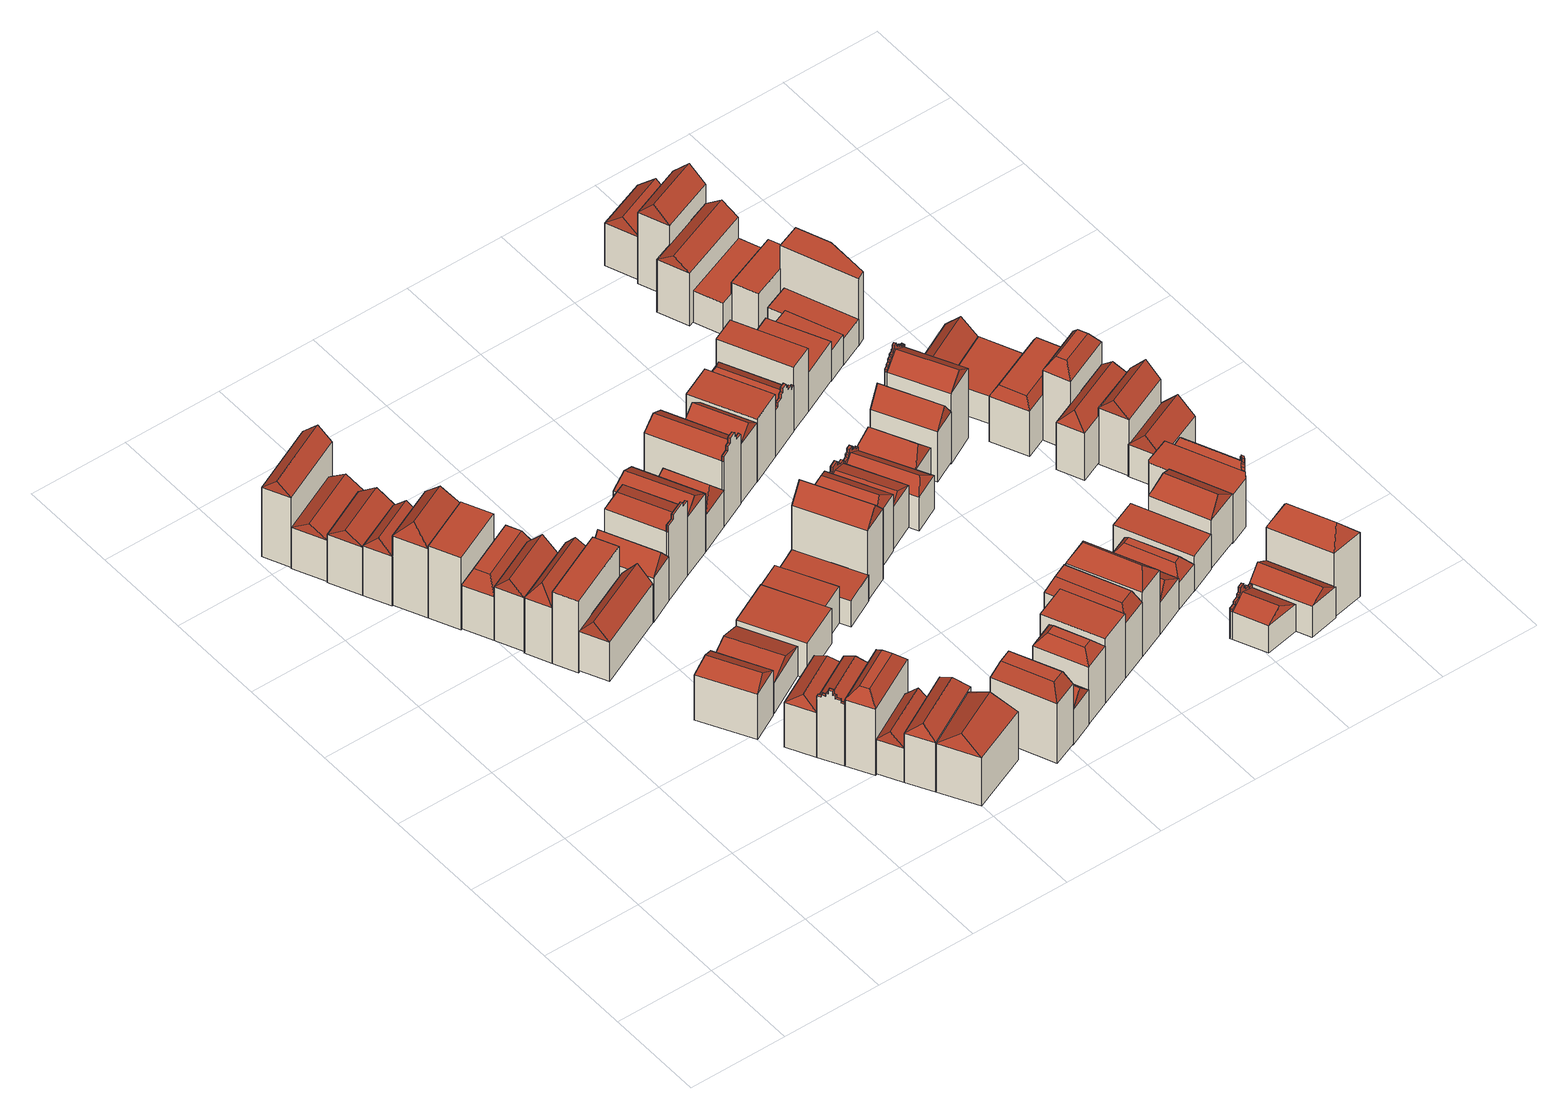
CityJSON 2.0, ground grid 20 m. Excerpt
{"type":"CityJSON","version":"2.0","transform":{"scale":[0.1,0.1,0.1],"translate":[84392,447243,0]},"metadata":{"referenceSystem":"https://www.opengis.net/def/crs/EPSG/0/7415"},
"CityObjects":{
"building1":{"type":"Building","geometry":[{"type":"Solid","lod":"2","boundaries":[[[[0,1,2,3]],[[2,1,4,5]],[[0,3,6,7]],[[3,2,5,6]],[[1,0,7,4]],[[7,6,8,9]],[[6,5,8]],[[5,4,9,8]],[[4,7,9]]]],"semantics":{"surfaces":[{"type":"GroundSurface"},{"type":"WallSurface"},{"type":"RoofSurface"}],"values":[[0,1,1,1,1,2,2,2,2]]}}]},
"building2":{"type":"Building","geometry":[{"type":"Solid","lod":"2","boundaries":[[[[10,11,12,13]],[[12,11,14,15]],[[10,13,16,17]],[[13,12,15,16]],[[11,10,17,14]],[[17,16,18,19]],[[16,15,18]],[[15,14,19,18]],[[14,17,19]]]],"semantics":{"surfaces":[{"type":"GroundSurface"},{"type":"WallSurface"},{"type":"RoofSurface"}],"values":[[0,1,1,1,1,2,2,2,2]]}}]},
"building3":{"type":"Building","geometry":[{"type":"Solid","lod":"2","boundaries":[[[[20,21,22,23]],[[22,21,24,25]],[[20,23,26,27]],[[23,22,25,26]],[[21,20,27,24]],[[27,26,28,29]],[[26,25,28]],[[25,24,29,28]],[[24,27,29]]]],"semantics":{"surfaces":[{"type":"GroundSurface"},{"type":"WallSurface"},{"type":"RoofSurface"}],"values":[[0,1,1,1,1,2,2,2,2]]}}]},
"building4":{"type":"Building","geometry":[{"type":"Solid","lod":"2","boundaries":[[[[30,31,32,12]],[[32,31,33,34]],[[30,12,35,36]],[[12,32,34,35]],[[31,30,36,33]],[[36,35,37,38]],[[35,34,37]],[[34,33,38,37]],[[33,36,38]]]],"semantics":{"surfaces":[{"type":"GroundSurface"},{"type":"WallSurface"},{"type":"RoofSurface"}],"values":[[0,1,1,1,1,2,2,2,2]]}}]},
"building5":{"type":"Building","geometry":[{"type":"Solid","lod":"2","boundaries":[[[[39,40,41,42]],[[41,40,43,44]],[[39,42,45,46]],[[42,41,44,45]],[[40,39,46,43]],[[46,45,47,48]],[[45,44,47]],[[44,43,48,47]],[[43,46,48]]]],"semantics":{"surfaces":[{"type":"GroundSurface"},{"type":"WallSurface"},{"type":"RoofSurface"}],"values":[[0,1,1,1,1,2,2,2,2]]}}]},
"building6":{"type":"Building","geometry":[{"type":"Solid","lod":"2","boundaries":[[[[49,50,51,52]],[[53,54,55,56]],[[51,50,56,55]],[[49,52,54,53]],[[52,51,55,54]],[[50,49,53,56]]]],"semantics":{"surfaces":[{"type":"GroundSurface"},{"type":"RoofSurface"},{"type":"WallSurface"}],"values":[[0,1,2,2,2,2]]}}]},
"building7":{"type":"Building","geometry":[{"type":"Solid","lod":"2","boundaries":[[[[57,58,59,60]],[[59,58,61,62]],[[57,60,63,64]],[[60,59,62,63]],[[58,57,64,61]],[[64,63,65,66]],[[63,62,65]],[[62,61,66,65]],[[61,64,66]]]],"semantics":{"surfaces":[{"type":"GroundSurface"},{"type":"WallSurface"},{"type":"RoofSurface"}],"values":[[0,1,1,1,1,2,2,2,2]]}}]},
"building8":{"type":"Building","geometry":[{"type":"Solid","lod":"2","boundaries":[[[[67,68,60,69]],[[60,68,70,71]],[[67,69,72,73]],[[69,60,71,72]],[[68,67,73,70]],[[70,73,74,75]],[[73,72,76,74]],[[72,71,77,76]],[[71,70,75,77]],[[74,76,77,75]]]],"semantics":{"surfaces":[{"type":"GroundSurface"},{"type":"WallSurface"},{"type":"RoofSurface"}],"values":[[0,1,1,1,1,2,2,2,2,2]]}}]},
"building9":{"type":"Building","geometry":[{"type":"Solid","lod":"2","boundaries":[[[[78,79,80,81]],[[80,79,82,83]],[[78,81,84,85]],[[81,80,83,84]],[[79,78,85,82]],[[85,84,86,87]],[[84,83,86]],[[83,82,87,86]],[[82,85,87]]]],"semantics":{"surfaces":[{"type":"GroundSurface"},{"type":"WallSurface"},{"type":"RoofSurface"}],"values":[[0,1,1,1,1,2,2,2,2]]}}]},
"building10":{"type":"Building","geometry":[{"type":"Solid","lod":"2","boundaries":[[[[88,89,90,91]],[[90,89,62,92]],[[88,91,93,94]],[[91,90,92,93]],[[89,88,94,62]],[[94,93,95,96]],[[93,92,95]],[[92,62,96,95]],[[62,94,96]]]],"semantics":{"surfaces":[{"type":"GroundSurface"},{"type":"WallSurface"},{"type":"RoofSurface"}],"values":[[0,1,1,1,1,2,2,2,2]]}}]},
"building11":{"type":"Building","geometry":[{"type":"Solid","lod":"2","boundaries":[[[[97,98,99,88]],[[100,101,102,103]],[[99,98,103,102]],[[97,88,101,100]],[[88,99,102,101]],[[98,97,100,103]]]],"semantics":{"surfaces":[{"type":"GroundSurface"},{"type":"RoofSurface"},{"type":"WallSurface"}],"values":[[0,1,2,2,2,2]]}}]},
"building12":{"type":"Building","geometry":[{"type":"Solid","lod":"2","boundaries":[[[[104,105,106,107]],[[106,105,108,109]],[[104,107,110,111]],[[107,106,109,110]],[[105,104,111,108]],[[111,110,112,113]],[[110,109,112]],[[109,108,113,112]],[[108,111,113]]]],"semantics":{"surfaces":[{"type":"GroundSurface"},{"type":"WallSurface"},{"type":"RoofSurface"}],"values":[[0,1,1,1,1,2,2,2,2]]}}]},
"building13":{"type":"Building","geometry":[{"type":"Solid","lod":"2","boundaries":[[[[114,115,116,117]],[[116,115,118,119]],[[114,117,120,121]],[[117,116,119,120]],[[115,114,121,118]],[[121,120,122,123]],[[120,119,122]],[[119,118,123,122]],[[118,121,123]]]],"semantics":{"surfaces":[{"type":"GroundSurface"},{"type":"WallSurface"},{"type":"RoofSurface"}],"values":[[0,1,1,1,1,2,2,2,2]]}}]},
"building14":{"type":"Building","geometry":[{"type":"Solid","lod":"2","boundaries":[[[[124,125,126,127]],[[126,125,128,129]],[[124,127,130,131]],[[125,124,131,128]],[[131,130,132,133]],[[129,128,133,132]],[[128,131,133]],[[132,130,134,135,136,137,138,139,140,141,142,143,144,145,146,147,129]],[[148,149,150,151,152,153,154,155,156,157,158,159,160,161,162,163,116,164]],[[139,138,158,157]],[[147,146,150,149]],[[140,139,157,156]],[[129,147,149,148]],[[126,129,148,164]],[[141,140,156,155]],[[127,126,164,116]],[[134,130,163,162]],[[130,127,116,163]],[[142,141,155,154]],[[135,134,162,161]],[[143,142,154,153]],[[136,135,161,160]],[[144,143,153,152]],[[137,136,160,159]],[[145,144,152,151]],[[138,137,159,158]],[[146,145,151,150]]]],"semantics":{"surfaces":[{"type":"GroundSurface"},{"type":"WallSurface"},{"type":"RoofSurface"}],"values":[[0,1,1,1,2,2,2,2,1,2,2,2,2,1,2,0,2,1,2,2,2,2,2,2,2,2,2]]}}]},
"building15":{"type":"Building","geometry":[{"type":"Solid","lod":"2","boundaries":[[[[165,166,167,168]],[[167,166,169,170]],[[165,168,171,172]],[[168,167,170,171]],[[166,165,172,169]],[[172,171,173]],[[171,170,174,173]],[[170,169,174]],[[169,172,173,174]]]],"semantics":{"surfaces":[{"type":"GroundSurface"},{"type":"WallSurface"},{"type":"RoofSurface"}],"values":[[0,1,1,1,1,2,2,2,2]]}}]},
"building16":{"type":"Building","geometry":[{"type":"Solid","lod":"2","boundaries":[[[[175,176,177,164]],[[177,176,178,179]],[[175,164,180,181]],[[164,177,179,180]],[[176,175,181,178]],[[178,181,182,183]],[[181,180,184,182]],[[180,179,185,184]],[[179,178,183,185]],[[182,184,185,183]]]],"semantics":{"surfaces":[{"type":"GroundSurface"},{"type":"WallSurface"},{"type":"RoofSurface"}],"values":[[0,1,1,1,1,2,2,2,2,2]]}}]},
"building17":{"type":"Building","geometry":[{"type":"Solid","lod":"2","boundaries":[[[[186,187,188,189]],[[188,187,190,191]],[[186,189,192,193]],[[189,188,191,192]],[[187,186,193,190]],[[193,192,194,195]],[[192,191,194]],[[191,190,195,194]],[[190,193,195]]]],"semantics":{"surfaces":[{"type":"GroundSurface"},{"type":"WallSurface"},{"type":"RoofSurface"}],"values":[[0,1,1,1,1,2,2,2,2]]}}]},
"building18":{"type":"Building","geometry":[{"type":"Solid","lod":"2","boundaries":[[[[196,197,198,188]],[[198,197,199,200]],[[196,188,201,202]],[[188,198,200,201]],[[197,196,202,199]],[[202,201,203,204]],[[201,200,203]],[[200,199,204,203]],[[199,202,204]]]],"semantics":{"surfaces":[{"type":"GroundSurface"},{"type":"WallSurface"},{"type":"RoofSurface"}],"values":[[0,1,1,1,1,2,2,2,2]]}}]},
"building19":{"type":"Building","geometry":[{"type":"Solid","lod":"2","boundaries":[[[[205,198,206,207]],[[206,198,208,209]],[[205,207,210,211]],[[207,206,209,210]],[[198,205,211,208]],[[211,210,212,213]],[[210,209,212]],[[209,208,213,212]],[[208,211,213]]]],"semantics":{"surfaces":[{"type":"GroundSurface"},{"type":"WallSurface"},{"type":"RoofSurface"}],"values":[[0,1,1,1,1,2,2,2,2]]}}]},
"building20":{"type":"Building","geometry":[{"type":"Solid","lod":"2","boundaries":[[[[214,215,216,217]],[[216,215,218,219]],[[214,217,220,221]],[[217,216,219,220]],[[215,214,221,218]],[[221,220,222,223]],[[220,219,222]],[[219,218,223,222]],[[218,221,223]]]],"semantics":{"surfaces":[{"type":"GroundSurface"},{"type":"WallSurface"},{"type":"RoofSurface"}],"values":[[0,1,1,1,1,2,2,2,2]]}}]},
"building21":{"type":"Building","geometry":[{"type":"Solid","lod":"2","boundaries":[[[[224,225,226,227]],[[228,229,230,231]],[[226,225,231,230]],[[224,227,229,228]],[[227,226,230,229]],[[225,224,228,231]]]],"semantics":{"surfaces":[{"type":"GroundSurface"},{"type":"RoofSurface"},{"type":"WallSurface"}],"values":[[0,1,2,2,2,2]]}}]},
"building22":{"type":"Building","geometry":[{"type":"Solid","lod":"2","boundaries":[[[[232,233,234,235]],[[234,233,236,237]],[[232,235,238,239]],[[233,232,239,236]],[[239,238,240,241]],[[237,236,241,240]],[[236,239,241]],[[240,238,242,243,244,245,246,247,237]],[[248,249,250,251,252,253,254,255,216,256]],[[243,242,254,253]],[[247,246,250,249]],[[235,234,256,216]],[[244,243,253,252]],[[234,237,248,256]],[[237,247,249,248]],[[245,244,252,251]],[[238,235,216,255]],[[242,238,255,254]],[[246,245,251,250]]]],"semantics":{"surfaces":[{"type":"GroundSurface"},{"type":"WallSurface"},{"type":"RoofSurface"}],"values":[[0,1,1,1,2,2,2,2,1,2,2,0,2,1,2,2,1,2,2]]}}]},
"building23":{"type":"Building","geometry":[{"type":"Solid","lod":"2","boundaries":[[[[257,258,259,260]],[[259,258,261,262]],[[257,260,263,264]],[[260,259,262,263]],[[258,257,264,261]],[[261,264,265,266]],[[264,263,267,265]],[[263,262,268,267]],[[262,261,266,268]],[[265,267,268,266]]]],"semantics":{"surfaces":[{"type":"GroundSurface"},{"type":"WallSurface"},{"type":"RoofSurface"}],"values":[[0,1,1,1,1,2,2,2,2,2]]}}]},
"building24":{"type":"Building","geometry":[{"type":"Solid","lod":"2","boundaries":[[[[269,270,271,272]],[[273,274,275,276]],[[271,270,276,275]],[[269,272,274,273]],[[272,271,275,274]],[[270,269,273,276]]]],"semantics":{"surfaces":[{"type":"GroundSurface"},{"type":"RoofSurface"},{"type":"WallSurface"}],"values":[[0,1,2,2,2,2]]}}]},
"building25":{"type":"Building","geometry":[{"type":"Solid","lod":"2","boundaries":[[[[277,278,279,256]],[[279,278,280,281]],[[277,256,282,283]],[[256,279,281,282]],[[278,277,283,280]],[[283,282,284,285]],[[282,281,284]],[[281,280,285,284]],[[280,283,285]]]],"semantics":{"surfaces":[{"type":"GroundSurface"},{"type":"WallSurface"},{"type":"RoofSurface"}],"values":[[0,1,1,1,1,2,2,2,2]]}}]},
"building26":{"type":"Building","geometry":[{"type":"Solid","lod":"2","boundaries":[[[[286,287,288,289]],[[288,287,290,291]],[[286,289,292,293]],[[289,288,291,292]],[[287,286,293,290]],[[293,292,294,295]],[[292,291,294]],[[291,290,295,294]],[[290,293,295]]]],"semantics":{"surfaces":[{"type":"GroundSurface"},{"type":"WallSurface"},{"type":"RoofSurface"}],"values":[[0,1,1,1,1,2,2,2,2]]}}]},
"building27":{"type":"Building","geometry":[{"type":"Solid","lod":"2","boundaries":[[[[296,297,298,299]],[[300,301,302,303]],[[298,297,303,302]],[[296,299,301,300]],[[299,298,302,301]],[[297,296,300,303]]]],"semantics":{"surfaces":[{"type":"GroundSurface"},{"type":"RoofSurface"},{"type":"WallSurface"}],"values":[[0,1,2,2,2,2]]}}]},
"building28":{"type":"Building","geometry":[{"type":"Solid","lod":"2","boundaries":[[[[304,305,306,279]],[[306,305,307,308]],[[304,279,309,310]],[[279,306,308,309]],[[305,304,310,307]],[[310,309,311,312]],[[309,308,311]],[[308,307,312,311]],[[307,310,312]]]],"semantics":{"surfaces":[{"type":"GroundSurface"},{"type":"WallSurface"},{"type":"RoofSurface"}],"values":[[0,1,1,1,1,2,2,2,2]]}}]},
"building29":{"type":"Building","geometry":[{"type":"Solid","lod":"2","boundaries":[[[[313,314,315,316]],[[315,314,317,318]],[[313,316,319,320]],[[316,315,318,319]],[[314,313,320,317]],[[317,320,321,322]],[[320,319,323,321]],[[319,318,324,323]],[[318,317,322,324]],[[321,323,324,322]]]],"semantics":{"surfaces":[{"type":"GroundSurface"},{"type":"WallSurface"},{"type":"RoofSurface"}],"values":[[0,1,1,1,1,2,2,2,2,2]]}}]},
"building30":{"type":"Building","geometry":[{"type":"Solid","lod":"2","boundaries":[[[[325,326,299,327]],[[299,326,328,329]],[[325,327,330,331]],[[327,299,329,330]],[[326,325,331,328]],[[331,330,332,333]],[[330,329,332]],[[329,328,333,332]],[[328,331,333]]]],"semantics":{"surfaces":[{"type":"GroundSurface"},{"type":"WallSurface"},{"type":"RoofSurface"}],"values":[[0,1,1,1,1,2,2,2,2]]}}]},
"building31":{"type":"Building","geometry":[{"type":"Solid","lod":"2","boundaries":[[[[334,335,336,337]],[[336,335,338,339]],[[334,337,340,341]],[[335,334,341,338]],[[341,340,342,343]],[[339,338,343,342]],[[338,341,343]],[[342,340,344,345,346,347,348,349,350,351,352,353,339]],[[354,355,356,357,358,359,360,361,362,363,364,365,306,366]],[[349,348,360,359]],[[350,349,359,358]],[[336,339,354,366]],[[351,350,358,357]],[[337,336,366,306]],[[344,340,365,364]],[[340,337,306,365]],[[352,351,357,356]],[[345,344,364,363]],[[353,352,356,355]],[[346,345,363,362]],[[339,353,355,354]],[[347,346,362,361]],[[348,347,361,360]]]],"semantics":{"surfaces":[{"type":"GroundSurface"},{"type":"WallSurface"},{"type":"RoofSurface"}],"values":[[0,1,1,1,2,2,2,2,1,2,2,1,2,0,2,1,2,2,2,2,2,2,2]]}}]},
"building32":{"type":"Building","geometry":[{"type":"Solid","lod":"2","boundaries":[[[[367,368,369,315]],[[370,371,372,373]],[[369,368,373,372]],[[367,315,371,370]],[[315,369,372,371]],[[368,367,370,373]]]],"semantics":{"surfaces":[{"type":"GroundSurface"},{"type":"RoofSurface"},{"type":"WallSurface"}],"values":[[0,1,2,2,2,2]]}}]},
"building33":{"type":"Building","geometry":[{"type":"Solid","lod":"2","boundaries":[[[[374,375,327,376]],[[327,375,377,378]],[[374,376,379,380]],[[376,327,378,379]],[[375,374,380,377]],[[380,379,381,382]],[[379,378,381]],[[378,377,382,381]],[[377,380,382]]]],"semantics":{"surfaces":[{"type":"GroundSurface"},{"type":"WallSurface"},{"type":"RoofSurface"}],"values":[[0,1,1,1,1,2,2,2,2]]}}]},
"building34":{"type":"Building","geometry":[{"type":"Solid","lod":"2","boundaries":[[[[383,384,385,386]],[[385,384,387,388]],[[383,386,389,390]],[[386,385,388,389]],[[384,383,390,387]],[[390,389,391,392]],[[389,388,391]],[[388,387,392,391]],[[387,390,392]]]],"semantics":{"surfaces":[{"type":"GroundSurface"},{"type":"WallSurface"},{"type":"RoofSurface"}],"values":[[0,1,1,1,1,2,2,2,2]]}}]},
"building35":{"type":"Building","geometry":[{"type":"Solid","lod":"2","boundaries":[[[[393,394,395,369]],[[395,394,396,397]],[[393,369,398,399]],[[369,395,397,398]],[[394,393,399,396]],[[396,399,400,401]],[[399,398,402,400]],[[398,397,403,402]],[[397,396,401,403]],[[400,402,403,401]]]],"semantics":{"surfaces":[{"type":"GroundSurface"},{"type":"WallSurface"},{"type":"RoofSurface"}],"values":[[0,1,1,1,1,2,2,2,2,2]]}}]},
"building36":{"type":"Building","geometry":[{"type":"Solid","lod":"2","boundaries":[[[[404,405,406,407]],[[406,405,408,409]],[[404,407,410,411]],[[405,404,411,408]],[[411,410,412,413]],[[409,408,413,412]],[[408,411,413]],[[412,410,414,415,416,417,418,419,420,421,422,423,409]],[[424,425,426,427,428,429,430,431,432,433,434,435,436,376]],[[419,418,430,429]],[[420,419,429,428]],[[406,409,424,376]],[[421,420,428,427]],[[407,406,376,436]],[[414,410,435,434]],[[410,407,436,435]],[[422,421,427,426]],[[415,414,434,433]],[[423,422,426,425]],[[416,415,433,432]],[[409,423,425,424]],[[417,416,432,431]],[[418,417,431,430]]]],"semantics":{"surfaces":[{"type":"GroundSurface"},{"type":"WallSurface"},{"type":"RoofSurface"}],"values":[[0,1,1,1,2,2,2,2,1,2,2,1,2,0,2,1,2,2,2,2,2,2,2]]}}]},
"building37":{"type":"Building","geometry":[{"type":"Solid","lod":"2","boundaries":[[[[437,438,439,440]],[[441,442,443,444]],[[439,438,444,443]],[[437,440,442,441]],[[440,439,443,442]],[[438,437,441,444]]]],"semantics":{"surfaces":[{"type":"GroundSurface"},{"type":"RoofSurface"},{"type":"WallSurface"}],"values":[[0,1,2,2,2,2]]}}]},
"building38":{"type":"Building","geometry":[{"type":"Solid","lod":"2","boundaries":[[[[445,446,447,395]],[[447,446,448,449]],[[445,395,450,451]],[[395,447,449,450]],[[446,445,451,448]],[[451,450,452,453]],[[450,449,452]],[[449,448,453,452]],[[448,451,453]]]],"semantics":{"surfaces":[{"type":"GroundSurface"},{"type":"WallSurface"},{"type":"RoofSurface"}],"values":[[0,1,1,1,1,2,2,2,2]]}}]},
"building39":{"type":"Building","geometry":[{"type":"Solid","lod":"2","boundaries":[[[[454,455,407,456]],[[407,455,457,458]],[[454,456,459,460]],[[455,454,460,457]],[[460,459,461,462]],[[458,457,462,461]],[[457,460,462]],[[461,459,463,464,465,466,467,468,469,470,471,472,473,474,475,476,458]],[[477,478,479,480,481,482,483,484,485,486,487,488,489,490,491,492,493,436]],[[468,467,487,486]],[[476,475,479,478]],[[469,468,486,485]],[[458,476,478,477]],[[407,458,477,436]],[[470,469,485,484]],[[456,407,436,493]],[[463,459,492,491]],[[459,456,493,492]],[[471,470,484,483]],[[464,463,491,490]],[[472,471,483,482]],[[465,464,490,489]],[[473,472,482,481]],[[466,465,489,488]],[[474,473,481,480]],[[467,466,488,487]],[[475,474,480,479]]]],"semantics":{"surfaces":[{"type":"GroundSurface"},{"type":"WallSurface"},{"type":"RoofSurface"}],"values":[[0,1,1,1,2,2,2,2,1,2,2,2,2,1,2,0,2,1,2,2,2,2,2,2,2,2,2]]}}]},
"building40":{"type":"Building","geometry":[{"type":"Solid","lod":"2","boundaries":[[[[494,495,496,497]],[[496,495,498,499]],[[494,497,500,501]],[[495,494,501,498]],[[501,500,502,503]],[[499,498,503,502]],[[498,501,503]],[[502,500,504,505,506,507,508,509,510,511,512,513,514,515,516,517,499]],[[518,519,520,521,522,523,524,525,526,527,528,529,530,531,532,533,439,534]],[[509,508,528,527]],[[517,516,520,519]],[[510,509,527,526]],[[499,517,519,518]],[[496,499,518,534]],[[511,510,526,525]],[[497,496,534,439]],[[504,500,533,532]],[[500,497,439,533]],[[512,511,525,524]],[[505,504,532,531]],[[513,512,524,523]],[[506,505,531,530]],[[514,513,523,522]],[[507,506,530,529]],[[515,514,522,521]],[[508,507,529,528]],[[516,515,521,520]]]],"semantics":{"surfaces":[{"type":"GroundSurface"},{"type":"WallSurface"},{"type":"RoofSurface"}],"values":[[0,1,1,1,2,2,2,2,1,2,2,2,2,1,2,0,2,1,2,2,2,2,2,2,2,2,2]]}}]},
"building41":{"type":"Building","geometry":[{"type":"Solid","lod":"2","boundaries":[[[[535,536,537,447]],[[537,536,538,539]],[[535,447,540,541]],[[447,537,539,540]],[[536,535,541,538]],[[541,540,542,543]],[[540,539,542]],[[539,538,543,542]],[[538,541,543]]]],"semantics":{"surfaces":[{"type":"GroundSurface"},{"type":"WallSurface"},{"type":"RoofSurface"}],"values":[[0,1,1,1,1,2,2,2,2]]}}]},
"building42":{"type":"Building","geometry":[{"type":"Solid","lod":"2","boundaries":[[[[544,545,493,546]],[[493,545,547,548]],[[544,546,549,550]],[[546,493,548,549]],[[545,544,550,547]],[[550,549,551,552]],[[549,548,551]],[[548,547,552,551]],[[547,550,552]]]],"semantics":{"surfaces":[{"type":"GroundSurface"},{"type":"WallSurface"},{"type":"RoofSurface"}],"values":[[0,1,1,1,1,2,2,2,2]]}}]},
"building43":{"type":"Building","geometry":[{"type":"Solid","lod":"2","boundaries":[[[[553,554,555,556]],[[557,558,559,560]],[[555,554,560,559]],[[553,556,558,557]],[[556,555,559,558]],[[554,553,557,560]]]],"semantics":{"surfaces":[{"type":"GroundSurface"},{"type":"RoofSurface"},{"type":"WallSurface"}],"values":[[0,1,2,2,2,2]]}}]},
"building44":{"type":"Building","geometry":[{"type":"Solid","lod":"2","boundaries":[[[[561,562,563,537]],[[563,562,564,565]],[[561,537,566,567]],[[537,563,565,566]],[[562,561,567,564]],[[564,567,568,569]],[[567,566,570,568]],[[566,565,571,570]],[[565,564,569,571]],[[568,570,571,569]]]],"semantics":{"surfaces":[{"type":"GroundSurface"},{"type":"WallSurface"},{"type":"RoofSurface"}],"values":[[0,1,1,1,1,2,2,2,2,2]]}}]},
"building45":{"type":"Building","geometry":[{"type":"Solid","lod":"2","boundaries":[[[[572,573,574,575]],[[574,573,576,577]],[[572,575,578,579]],[[575,574,577,578]],[[573,572,579,576]],[[579,578,580,581]],[[578,577,580]],[[577,576,581,580]],[[576,579,581]]]],"semantics":{"surfaces":[{"type":"GroundSurface"},{"type":"WallSurface"},{"type":"RoofSurface"}],"values":[[0,1,1,1,1,2,2,2,2]]}}]},
"building46":{"type":"Building","geometry":[{"type":"Solid","lod":"2","boundaries":[[[[582,583,584,585]],[[584,583,586,587]],[[582,585,588,589]],[[585,584,587,588]],[[589,588,590,591]],[[588,587,590]],[[587,586,591,590]],[[591,586,592,593,594,595,596,597,598,599,600,601,602,603,604,605,589]],[[606,607,608,609,610,611,612,613,614,615,616,617,618,619,620,621,622,623]],[[597,596,616,615]],[[583,582,623,622]],[[605,604,608,607]],[[586,583,622,621]],[[598,597,615,614]],[[589,605,607,606]],[[599,598,614,613]],[[592,586,621,620]],[[600,599,613,612]],[[593,592,620,619]],[[582,589,606,623]],[[601,600,612,611]],[[594,593,619,618]],[[602,601,611,610]],[[595,594,618,617]],[[603,602,610,609]],[[596,595,617,616]],[[604,603,609,608]]]],"semantics":{"surfaces":[{"type":"GroundSurface"},{"type":"WallSurface"},{"type":"RoofSurface"}],"values":[[0,1,1,1,2,2,2,2,1,2,0,2,1,2,2,2,2,2,2,1,2,2,2,2,2,2,2]]}}]},
"building47":{"type":"Building","geometry":[{"type":"Solid","lod":"2","boundaries":[[[[624,625,626,555]],[[627,628,629,630]],[[626,625,630,629]],[[624,555,628,627]],[[555,626,629,628]],[[625,624,627,630]]]],"semantics":{"surfaces":[{"type":"GroundSurface"},{"type":"RoofSurface"},{"type":"WallSurface"}],"values":[[0,1,2,2,2,2]]}}]},
"building48":{"type":"Building","geometry":[{"type":"Solid","lod":"2","boundaries":[[[[631,632,633,634]],[[635,636,637,638]],[[633,632,638,637]],[[631,634,636,635]],[[634,633,637,636]],[[632,631,635,638]]]],"semantics":{"surfaces":[{"type":"GroundSurface"},{"type":"RoofSurface"},{"type":"WallSurface"}],"values":[[0,1,2,2,2,2]]}}]},
"building49":{"type":"Building","geometry":[{"type":"Solid","lod":"2","boundaries":[[[[639,640,641,642]],[[641,640,643,644]],[[639,642,645,646]],[[640,639,646,643]],[[646,645,647,648]],[[644,643,648,647]],[[643,646,648]],[[647,645,649,650,651,652,653,654,655,656,657,658,659,660,661,662,663,664,665,666,667,668,669,670,644]],[[671,672,673,674,675,676,677,678,679,680,681,682,683,684,685,686,687,688,689,690,691,692,693,694,695,696]],[[654,653,689,688]],[[669,668,674,673]],[[662,661,681,680]],[[655,654,688,687]],[[670,669,673,672]],[[663,662,680,679]],[[641,644,671,696]],[[656,655,687,686]],[[642,641,696,695]],[[644,670,672,671]],[[649,645,694,693]],[[664,663,679,678]],[[645,642,695,694]],[[657,656,686,685]],[[650,649,693,692]],[[665,664,678,677]],[[658,657,685,684]],[[651,650,692,691]],[[666,665,677,676]],[[659,658,684,683]],[[652,651,691,690]],[[667,666,676,675]],[[660,659,683,682]],[[653,652,690,689]],[[668,667,675,674]],[[661,660,682,681]]]],"semantics":{"surfaces":[{"type":"GroundSurface"},{"type":"WallSurface"},{"type":"RoofSurface"}],"values":[[0,1,1,1,2,2,2,2,1,2,2,2,2,2,2,1,2,0,2,2,2,1,2,2,2,2,2,2,2,2,2,2,2,2,2]]}}]},
"building50":{"type":"Building","geometry":[{"type":"Solid","lod":"2","boundaries":[[[[622,697,698,699]],[[698,697,700,701]],[[622,699,702,703]],[[699,698,701,702]],[[697,622,703,700]],[[703,702,704,705]],[[702,701,704]],[[701,700,705,704]],[[700,703,705]]]],"semantics":{"surfaces":[{"type":"GroundSurface"},{"type":"WallSurface"},{"type":"RoofSurface"}],"values":[[0,1,1,1,1,2,2,2,2]]}}]},
"building51":{"type":"Building","geometry":[{"type":"Solid","lod":"2","boundaries":[[[[706,707,708,709]],[[710,711,712,713]],[[708,707,713,712]],[[706,709,711,710]],[[709,708,712,711]],[[707,706,710,713]]]],"semantics":{"surfaces":[{"type":"GroundSurface"},{"type":"RoofSurface"},{"type":"WallSurface"}],"values":[[0,1,2,2,2,2]]}}]},
"building52":{"type":"Building","geometry":[{"type":"Solid","lod":"2","boundaries":[[[[714,715,716,717]],[[716,715,718,719]],[[714,717,720,721]],[[717,716,719,720]],[[715,714,721,718]],[[721,720,722,723]],[[720,719,722]],[[719,718,723,722]],[[718,721,723]]]],"semantics":{"surfaces":[{"type":"GroundSurface"},{"type":"WallSurface"},{"type":"RoofSurface"}],"values":[[0,1,1,1,1,2,2,2,2]]}}]},
"building53":{"type":"Building","geometry":[{"type":"Solid","lod":"2","boundaries":[[[[724,725,726,727]],[[726,725,728,729]],[[724,727,730,731]],[[727,726,729,730]],[[725,724,731,728]],[[731,730,732,733]],[[730,729,732]],[[729,728,733,732]],[[728,731,733]]]],"semantics":{"surfaces":[{"type":"GroundSurface"},{"type":"WallSurface"},{"type":"RoofSurface"}],"values":[[0,1,1,1,1,2,2,2,2]]}}]},
"building54":{"type":"Building","geometry":[{"type":"Solid","lod":"2","boundaries":[[[[734,735,736,737]],[[736,735,738,739]],[[734,737,740,741]],[[737,736,739,740]],[[735,734,741,738]],[[741,740,742,743]],[[740,739,742]],[[739,738,743,742]],[[738,741,743]]]],"semantics":{"surfaces":[{"type":"GroundSurface"},{"type":"WallSurface"},{"type":"RoofSurface"}],"values":[[0,1,1,1,1,2,2,2,2]]}}]},
"building55":{"type":"Building","geometry":[{"type":"Solid","lod":"2","boundaries":[[[[744,745,727,746]],[[747,748,749,750]],[[727,745,750,749]],[[744,746,748,747]],[[746,727,749,748]],[[745,744,747,750]]]],"semantics":{"surfaces":[{"type":"GroundSurface"},{"type":"RoofSurface"},{"type":"WallSurface"}],"values":[[0,1,2,2,2,2]]}}]},
"building56":{"type":"Building","geometry":[{"type":"Solid","lod":"2","boundaries":[[[[751,752,753,754]],[[753,752,755,756]],[[751,754,757,758]],[[754,753,756,757]],[[752,751,758,755]],[[758,757,759,760]],[[757,756,759]],[[756,755,760,759]],[[755,758,760]]]],"semantics":{"surfaces":[{"type":"GroundSurface"},{"type":"WallSurface"},{"type":"RoofSurface"}],"values":[[0,1,1,1,1,2,2,2,2]]}}]},
"building57":{"type":"Building","geometry":[{"type":"Solid","lod":"2","boundaries":[[[[761,762,763,764]],[[763,762,765,766]],[[761,764,767,768]],[[764,763,766,767]],[[762,761,768,765]],[[768,767,769,770]],[[767,766,769]],[[766,765,770,769]],[[765,768,770]]]],"semantics":{"surfaces":[{"type":"GroundSurface"},{"type":"WallSurface"},{"type":"RoofSurface"}],"values":[[0,1,1,1,1,2,2,2,2]]}}]},
"building58":{"type":"Building","geometry":[{"type":"Solid","lod":"2","boundaries":[[[[771,772,773,774]],[[775,776,777,778]],[[773,772,778,777]],[[771,774,776,775]],[[774,773,777,776]],[[772,771,775,778]]]],"semantics":{"surfaces":[{"type":"GroundSurface"},{"type":"RoofSurface"},{"type":"WallSurface"}],"values":[[0,1,2,2,2,2]]}}]},
"building59":{"type":"Building","geometry":[{"type":"Solid","lod":"2","boundaries":[[[[779,780,746,781]],[[782,783,784,785]],[[746,780,785,784]],[[779,781,783,782]],[[781,746,784,783]],[[780,779,782,785]]]],"semantics":{"surfaces":[{"type":"GroundSurface"},{"type":"RoofSurface"},{"type":"WallSurface"}],"values":[[0,1,2,2,2,2]]}}]},
"building60":{"type":"Building","geometry":[{"type":"Solid","lod":"2","boundaries":[[[[786,787,788,789,790,791]],[[792,793,794,795,796,797]],[[788,787,797,796]],[[790,789,795,794]],[[786,791,793,792]],[[789,788,796,795]],[[791,790,794,793]],[[787,786,792,797]]]],"semantics":{"surfaces":[{"type":"GroundSurface"},{"type":"RoofSurface"},{"type":"WallSurface"}],"values":[[0,1,2,2,2,2,2,2]]}}]},
"building61":{"type":"Building","geometry":[{"type":"Solid","lod":"2","boundaries":[[[[798,799,800,801]],[[800,799,802,803]],[[798,801,804,805]],[[801,800,803,804]],[[799,798,805,802]],[[805,804,806,807]],[[804,803,806]],[[803,802,807,806]],[[802,805,807]]]],"semantics":{"surfaces":[{"type":"GroundSurface"},{"type":"WallSurface"},{"type":"RoofSurface"}],"values":[[0,1,1,1,1,2,2,2,2]]}}]},
"building62":{"type":"Building","geometry":[{"type":"Solid","lod":"2","boundaries":[[[[808,809,810,811,812]],[[813,814,815,816,817]],[[811,810,816,815]],[[808,812,814,813]],[[810,809,817,816]],[[812,811,815,814]],[[809,808,813,817]]]],"semantics":{"surfaces":[{"type":"GroundSurface"},{"type":"RoofSurface"},{"type":"WallSurface"}],"values":[[0,1,2,2,2,2,2]]}}]},
"building63":{"type":"Building","geometry":[{"type":"Solid","lod":"2","boundaries":[[[[818,819,820,821]],[[820,819,822,823]],[[818,821,824,825]],[[821,820,823,824]],[[819,818,825,822]],[[822,825,826,827]],[[825,824,828,826]],[[824,823,829,828]],[[823,822,827,829]],[[826,828,829,827]]]],"semantics":{"surfaces":[{"type":"GroundSurface"},{"type":"WallSurface"},{"type":"RoofSurface"}],"values":[[0,1,1,1,1,2,2,2,2,2]]}}]},
"building64":{"type":"Building","geometry":[{"type":"Solid","lod":"2","boundaries":[[[[830,820,831,832]],[[833,834,835,836]],[[831,820,836,835]],[[830,832,834,833]],[[832,831,835,834]],[[820,830,833,836]]]],"semantics":{"surfaces":[{"type":"GroundSurface"},{"type":"RoofSurface"},{"type":"WallSurface"}],"values":[[0,1,2,2,2,2]]}}]},
"building65":{"type":"Building","geometry":[{"type":"Solid","lod":"2","boundaries":[[[[837,838,839,840]],[[839,838,841,842]],[[837,840,843,844]],[[840,839,842,843]],[[838,837,844,841]],[[844,843,845,846]],[[843,842,845]],[[842,841,846,845]],[[841,844,846]]]],"semantics":{"surfaces":[{"type":"GroundSurface"},{"type":"WallSurface"},{"type":"RoofSurface"}],"values":[[0,1,1,1,1,2,2,2,2]]}}]},
"building66":{"type":"Building","geometry":[{"type":"Solid","lod":"2","boundaries":[[[[847,848,849,850]],[[849,848,851,852]],[[847,850,853,854]],[[848,847,854,851]],[[854,853,855,856]],[[852,851,856,855]],[[851,854,856]],[[855,853,857,858,859,860,861,862,863,864,865,866,867,868,869,870,871,872,873,874,852]],[[875,876,877,878,879,880,881,882,883,884,885,886,887,888,889,890,891,892,893,894,895,896]],[[862,861,889,888]],[[870,869,881,880]],[[863,862,888,887]],[[871,870,880,879]],[[849,852,875,896]],[[864,863,887,886]],[[850,849,896,895]],[[857,853,894,893]],[[872,871,879,878]],[[853,850,895,894]],[[865,864,886,885]],[[858,857,893,892]],[[873,872,878,877]],[[866,865,885,884]],[[859,858,892,891]],[[874,873,877,876]],[[867,866,884,883]],[[860,859,891,890]],[[852,874,876,875]],[[868,867,883,882]],[[861,860,890,889]],[[869,868,882,881]]]],"semantics":{"surfaces":[{"type":"GroundSurface"},{"type":"WallSurface"},{"type":"RoofSurface"}],"values":[[0,1,1,1,2,2,2,2,1,2,2,2,2,1,2,0,2,2,1,2,2,2,2,2,2,2,2,2,2,2,2]]}}]},
"building67":{"type":"Building","geometry":[{"type":"Solid","lod":"2","boundaries":[[[[897,898,821,839]],[[821,898,899,900]],[[897,839,901,902]],[[839,821,900,901]],[[898,897,902,899]],[[899,902,903,904]],[[902,901,905,903]],[[901,900,906,905]],[[900,899,904,906]],[[903,905,906,904]]]],"semantics":{"surfaces":[{"type":"GroundSurface"},{"type":"WallSurface"},{"type":"RoofSurface"}],"values":[[0,1,1,1,1,2,2,2,2,2]]}}]},
"building68":{"type":"Building","geometry":[{"type":"Solid","lod":"2","boundaries":[[[[907,908,909,910]],[[909,908,911,912]],[[907,910,913,914]],[[910,909,912,913]],[[908,907,914,911]],[[914,913,915,916]],[[913,912,915]],[[912,911,916,915]],[[911,914,916]]]],"semantics":{"surfaces":[{"type":"GroundSurface"},{"type":"WallSurface"},{"type":"RoofSurface"}],"values":[[0,1,1,1,1,2,2,2,2]]}}]},
"building69":{"type":"Building","geometry":[{"type":"Solid","lod":"2","boundaries":[[[[917,918,919,920]],[[919,918,921,922]],[[917,920,923,924]],[[920,919,922,923]],[[918,917,924,921]],[[924,923,925,926]],[[923,922,925]],[[922,921,926,925]],[[921,924,926]]]],"semantics":{"surfaces":[{"type":"GroundSurface"},{"type":"WallSurface"},{"type":"RoofSurface"}],"values":[[0,1,1,1,1,2,2,2,2]]}}]}
},
"vertices":[
[147,1304,8],[170,1253,8],[33,1190,8],[10,1241,8],[170,1253,171],[33,1190,171],[10,1241,171],[147,1304,171],[22,1215,198],[159,1279,198],
[166,1177,3],[195,1115,3],[90,1067,3],[62,1128,3],[195,1115,116],[90,1067,116],[62,1128,116],[166,1177,116],[76,1097,141],[181,1146,141],
[156,1247,5],[184,1185,5],[62,1128,5],[33,1190,5],[184,1185,102],[62,1128,102],[33,1190,102],[156,1247,102],[48,1159,125],[170,1216,125],
[190,1113,3],[213,1063,3],[114,1017,3],[213,1063,119],[114,1017,119],[90,1067,119],[190,1113,119],[106,1044,147],[197,1086,147],
[223,1067,5],[252,1006,5],[142,955,5],[114,1017,5],[252,1006,168],[142,955,168],[114,1017,168],[223,1067,168],[139,991,205],[227,1032,205],
[250,1005,6],[276,948,6],[168,898,6],[142,955,6],[250,1005,175],[142,955,175],[168,898,175],[276,948,175],
[304,893,9],[328,840,9],[218,790,9],[194,842,9],[328,840,135],[218,790,135],[194,842,135],[304,893,135],[206,816,165],[316,867,165],
[301,959,9],[327,904,9],[168,898,9],[327,904,111],[194,842,111],[168,898,111],[301,959,111],[294,939,145],[307,911,145],[188,890,145],[201,862,145],
[345,489,5],[402,518,5],[456,416,5],[400,386,5],[402,518,111],[456,416,111],[400,386,111],[345,489,111],[426,406,131],[376,499,131],
[240,742,5],[218,790,5],[354,852,5],[376,805,5],[354,852,135],[376,805,135],[240,742,135],[352,823,171],[242,772,171],
[374,804,5],[395,759,5],[261,697,5],[374,804,173],[240,742,173],[261,697,173],[395,759,173],
[286,644,10],[261,697,10],[405,763,10],[429,711,10],[261,697,102],[405,763,102],[429,711,102],[286,644,102],[417,737,137],[273,671,137],
[532,402,6],[561,350,6],[451,291,6],[423,344,6],[561,350,111],[451,291,111],[423,344,111],[532,402,111],[447,323,132],[536,371,132],
[549,343,6],[573,299,6],[480,248,6],[456,293,6],[573,299,145],[480,248,145],[456,293,145],[549,343,145],[468,271,162],[554,317,162],[456,293,151],[460,286,151],[460,286,157],[464,278,157],[464,278,164],[466,275,164],[466,275,173],[470,267,173],[470,267,164],[472,263,164],[472,263,157],[476,256,157],[476,256,151],[480,248,151],[476,246,145],[476,246,151],[472,253,151],[472,253,157],[467,261,157],[467,261,164],[465,265,164],[465,265,173],[461,272,173],[461,272,164],[459,276,164],[459,276,157],[455,283,157],[455,283,151],[451,291,151],[451,291,145],[476,246,6],
[457,415,10],[402,518,10],[492,563,10],[543,461,10],[402,518,80],[492,563,80],[543,461,80],[457,415,80],[500,438,101],[447,540,101],
[592,309,6],[619,258,6],[503,196,6],[619,258,161],[503,196,161],[476,246,161],[592,309,161],[584,283,185],[593,266,185],[501,238,185],[510,222,185],
[606,252,11],[631,206,11],[527,150,11],[503,196,11],[631,206,91],[527,150,91],[503,196,91],[606,252,91],[516,174,118],[618,228,118],
[657,220,11],[684,169,11],[555,99,11],[684,169,126],[555,99,126],[527,150,126],[657,220,126],[553,131,149],[659,188,149],
[595,25,11],[673,163,11],[711,74,11],[555,99,125],[673,163,125],[711,74,125],[595,25,125],[681,113,159],[585,67,156],
[380,820,9],[433,845,9],[483,736,9],[431,711,9],[433,845,113],[483,736,113],[431,711,113],[380,820,113],[457,723,149],[407,832,149],
[635,486,11],[551,445,11],[492,563,11],[576,604,11],[635,486,94],[576,604,94],[492,563,94],[551,445,94],
[432,846,9],[493,874,9],[542,768,9],[481,740,9],[493,874,171],[542,768,171],[481,740,171],[432,846,171],[512,754,184],[465,855,184],[481,740,186],[497,747,186],[497,747,197],[527,761,197],[527,761,186],[542,768,186],[544,764,171],[544,764,186],[529,757,186],[529,757,197],[499,743,197],[499,743,186],[483,736,186],[483,736,171],[544,764,9],
[708,147,10],[757,168,10],[808,49,10],[758,28,10],[757,168,151],[808,49,151],[758,28,151],[708,147,151],[725,140,185],[750,151,185],[765,45,185],[791,56,185],
[678,521,6],[630,497,6],[576,604,6],[624,628,6],[678,521,92],[624,628,92],[576,604,92],[630,497,92],
[486,891,9],[546,918,9],[604,791,9],[546,918,146],[604,791,146],[544,764,146],[486,891,146],[573,781,168],[517,901,168],
[755,173,7],[806,194,7],[858,71,7],[808,49,7],[806,194,89],[858,71,89],[808,49,89],[755,173,89],[832,62,117],[782,181,117],
[749,532,7],[688,501,7],[624,628,7],[685,659,7],[749,532,68],[685,659,68],[624,628,68],[688,501,68],
[559,889,9],[621,918,9],[666,820,9],[621,918,93],[666,820,93],[604,791,93],[559,889,93],[631,815,132],[594,894,132],
[816,169,8],[869,192,8],[911,93,8],[858,71,8],[869,192,143],[911,93,143],[858,71,143],[816,169,143],[840,160,165],[859,168,165],[868,95,165],[887,103,165],
[800,558,7],[748,533,7],[737,685,7],[748,533,172],[685,659,172],[737,685,172],[800,558,172],[711,672,207],[774,546,207],
[603,957,9],[658,983,9],[719,850,9],[664,824,9],[658,983,161],[719,850,161],[664,824,161],[603,957,161],[692,837,182],[631,968,182],[664,824,173],[678,831,173],[678,831,184],[685,834,184],[685,834,196],[698,840,196],[698,840,184],[705,844,184],[705,844,173],[719,850,173],[721,845,161],[721,845,173],[707,839,173],[707,839,184],[701,836,184],[701,836,196],[687,829,196],[687,829,184],[680,826,184],[680,826,173],[666,820,173],[666,820,161],[721,845,9],
[862,208,8],[925,235,8],[974,120,8],[862,208,160],[911,93,160],[974,120,160],[925,235,160],
[855,600,7],[794,570,7],[798,715,7],[794,570,141],[737,685,141],[798,715,141],[855,600,141],[772,691,165],[820,594,165],
[676,943,10],[730,967,10],[775,870,10],[721,845,10],[730,967,148],[775,870,148],[721,845,148],[676,943,148],[748,858,173],[703,955,173],
[913,263,8],[967,286,8],[1028,143,8],[967,286,137],[1028,143,137],[974,120,137],[913,263,137],[931,256,169],[960,269,169],[981,137,169],[1011,150,169],
[911,630,7],[854,602,7],[800,711,7],[857,739,7],[854,602,105],[800,711,105],[857,739,105],[911,630,105],[828,725,118],[880,620,118],[857,739,113],[843,732,113],[843,732,120],[835,728,120],[835,728,131],[821,721,131],[821,721,120],[814,718,120],[814,718,113],[800,711,113],[798,715,105],[798,715,113],[812,722,113],[812,722,120],[819,726,120],[819,726,131],[833,733,131],[833,733,120],[840,736,120],[840,736,113],[854,743,113],[854,743,105],[854,743,7],
[719,991,9],[780,1019,9],[836,898,9],[775,870,9],[719,991,156],[775,870,156],[836,898,156],[780,1019,156],
[970,277,8],[1026,301,8],[1084,167,8],[1026,301,160],[1084,167,160],[1028,143,160],[970,277,160],[1049,170,190],[1005,274,190],
[971,638,7],[919,612,7],[908,764,7],[919,612,85],[857,739,85],[908,764,85],[971,638,85],[882,751,106],[939,636,106],[908,764,93],[899,760,93],[899,760,101],[891,756,101],[891,756,108],[886,753,108],[886,753,117],[878,749,117],[878,749,108],[874,747,108],[874,747,101],[865,743,101],[865,743,93],[857,739,93],[854,743,85],[854,743,93],[863,747,93],[863,747,101],[871,752,101],[871,752,108],[876,754,108],[876,754,117],[884,758,117],[884,758,108],[888,760,108],[888,760,101],[897,764,101],[897,764,93],[905,769,93],[905,769,85],[905,769,7],
[776,1027,9],[839,1056,9],[896,932,9],[834,903,9],[839,1056,108],[896,932,108],[834,903,108],[776,1027,108],[865,917,133],[813,1029,133],[834,903,117],[844,908,117],[844,908,126],[854,912,126],[854,912,135],[860,915,135],[860,915,145],[870,920,145],[870,920,135],[875,922,135],[875,922,126],[886,927,126],[886,927,117],[896,932,117],[898,927,108],[898,927,117],[888,922,117],[888,922,126],[877,917,126],[877,917,135],[872,915,135],[872,915,145],[862,910,145],[862,910,135],[857,908,135],[857,908,126],[846,903,126],[846,903,117],[836,898,117],[836,898,108],[898,927,9],
[1023,311,8],[1085,337,8],[1146,194,8],[1085,337,82],[1146,194,82],[1084,167,82],[1023,311,82],[1112,189,103],[1057,316,103],
[1008,695,7],[955,668,7],[958,795,7],[955,668,84],[905,769,84],[958,795,84],[1008,695,84],[936,773,116],[977,690,116],
[837,1061,10],[883,1082,10],[945,948,10],[898,927,10],[837,1061,160],[898,927,160],[945,948,160],[883,1082,160],
[1094,316,8],[1142,337,8],[1194,214,8],[1142,337,70],[1194,214,70],[1146,194,70],[1094,316,70],[1118,307,95],[1132,313,95],[1156,217,95],[1171,224,95],
[1061,707,9],[1014,683,9],[958,795,9],[1006,818,9],[1014,683,127],[958,795,127],[1006,818,127],[1061,707,127],[982,807,165],[1038,695,165],
[1174,83,8],[1236,110,8],[1269,33,8],[1202,20,8],[1236,110,72],[1269,33,72],[1202,20,72],[1174,83,72],[1233,31,91],[1205,96,91],[1236,110,79],[1225,105,79],[1225,105,86],[1215,101,86],[1215,101,93],[1210,99,93],[1210,99,105],[1200,94,105],[1200,94,93],[1195,92,93],[1195,92,86],[1184,88,86],[1184,88,79],[1174,83,79],[1172,88,72],[1172,88,79],[1182,92,79],[1182,92,86],[1193,97,86],[1193,97,93],[1198,99,93],[1198,99,105],[1208,103,105],[1208,103,93],[1213,106,93],[1213,106,86],[1223,110,86],[1223,110,79],[1234,114,79],[1234,114,72],[1234,114,8],[1172,88,8],
[893,1060,10],[970,1096,10],[1022,984,10],[893,1060,101],[945,948,101],[1022,984,101],[970,1096,101],
[1133,357,7],[1188,380,7],[1249,238,7],[1194,214,7],[1133,357,89],[1194,214,89],[1249,238,89],[1188,380,89],
[1122,738,5],[1061,707,5],[1008,814,5],[1069,844,5],[1061,707,169],[1008,814,169],[1069,844,169],[1122,738,169],[1038,829,195],[1091,724,195],[1069,844,175],[1063,841,175],[1063,841,180],[1057,838,180],[1057,838,186],[1050,835,186],[1050,835,192],[1044,832,192],[1044,832,197],[1041,831,197],[1041,831,205],[1035,828,205],[1035,828,197],[1032,826,197],[1032,826,192],[1026,823,192],[1026,823,186],[1020,820,186],[1020,820,180],[1014,817,180],[1014,817,175],[1008,814,175],[1006,818,169],[1006,818,175],[1012,821,175],[1012,821,180],[1018,825,180],[1018,825,186],[1024,828,186],[1024,828,192],[1030,831,192],[1030,831,197],[1033,832,197],[1033,832,205],[1039,835,205],[1039,835,197],[1042,837,197],[1042,837,192],[1048,840,192],[1048,840,186],[1054,843,186],[1054,843,180],[1060,846,180],[1060,846,175],[1067,849,175],[1067,849,169],[1067,849,5],[1006,818,5],
[1289,139,8],[1342,17,8],[1282,5,8],[1289,139,81],[1342,17,81],[1282,5,81],[1234,114,81],[1312,11,103],[1261,127,103],
[1062,1003,7],[1022,984,7],[973,1090,7],[1021,1109,7],[1062,1003,78],[1021,1109,78],[973,1090,78],[1022,984,78],
[1202,349,9],[1269,378,9],[1317,266,9],[1249,238,9],[1269,378,122],[1317,266,122],[1249,238,122],[1202,349,122],[1280,259,148],[1239,356,148],
[917,1236,6],[894,1296,6],[1041,1352,6],[1064,1292,6],[894,1296,129],[1041,1352,129],[1064,1292,129],[917,1236,129],[1052,1322,154],[906,1266,154],
[1289,139,7],[1348,165,7],[1406,33,7],[1341,20,7],[1348,165,158],[1406,33,158],[1341,20,158],[1289,139,158],[1365,46,197],[1327,133,197],
[948,1184,6],[927,1240,6],[1085,1237,6],[948,1184,80],[1085,1237,80],[1064,1292,80],[927,1240,80],
[918,1372,6],[893,1437,6],[993,1475,6],[1018,1411,6],[893,1437,106],[993,1475,106],[1018,1411,106],[918,1372,106],[1006,1443,138],[906,1405,138],
[932,1310,7],[910,1369,7],[1018,1411,7],[1041,1352,7],[910,1369,174],[1018,1411,174],[1041,1352,174],[932,1310,174],[1029,1381,208],[921,1340,208],
[1009,1141,6],[1060,1161,6],[1112,1025,6],[1062,1003,6],[1009,1141,67],[1062,1003,67],[1112,1025,67],[1060,1161,67],
[992,1144,6],[973,1194,6],[1104,1187,6],[992,1144,107],[1104,1187,107],[1085,1237,107],[973,1194,107],
[1368,298,5],[1358,284,5],[1317,266,5],[1254,414,5],[1258,420,5],[1307,439,5],[1368,298,118],[1307,439,118],[1258,420,118],[1254,414,118],[1317,266,118],[1358,284,118],
[1110,800,3],[1082,856,3],[1218,924,3],[1243,866,3],[1082,856,70],[1218,924,70],[1243,866,70],[1110,800,70],[1227,894,106],[1099,830,106],
[1057,1169,4],[1104,1187,4],[1129,1122,4],[1129,1034,4],[1112,1025,4],[1057,1169,162],[1112,1025,162],[1129,1034,162],[1129,1122,162],[1104,1187,162],
[1174,638,7],[1143,708,7],[1285,769,7],[1315,699,7],[1143,708,113],[1285,769,113],[1315,699,113],[1174,638,113],[1180,653,135],[1159,702,135],[1299,705,135],[1279,753,135],
[1243,866,7],[1179,723,7],[1135,812,7],[1243,866,71],[1135,812,71],[1179,723,71],[1285,769,71],
[1212,536,7],[1190,586,7],[1336,649,7],[1358,598,7],[1190,586,118],[1336,649,118],[1358,598,118],[1212,536,118],[1335,618,149],[1214,566,149],
[1308,437,4],[1357,459,4],[1402,355,4],[1365,303,4],[1357,459,81],[1402,355,81],[1365,303,81],[1308,437,81],[1384,329,110],[1337,437,110],[1365,303,89],[1370,310,89],[1370,310,97],[1375,316,97],[1375,316,104],[1379,323,104],[1379,323,112],[1382,326,112],[1382,326,121],[1386,332,121],[1386,332,112],[1388,335,112],[1388,335,104],[1393,342,104],[1393,342,97],[1398,348,97],[1398,348,89],[1402,355,89],[1404,349,81],[1404,349,89],[1400,343,89],[1400,343,97],[1395,336,97],[1395,336,104],[1391,330,104],[1391,330,112],[1388,327,112],[1388,327,121],[1384,320,121],[1384,320,112],[1382,317,112],[1382,317,104],[1377,311,104],[1377,311,97],[1372,304,97],[1372,304,89],[1368,298,89],[1368,298,81],[1368,298,4],[1404,349,4],
[1237,606,7],[1216,656,7],[1216,656,170],[1315,699,170],[1336,649,170],[1237,606,170],[1246,629,197],[1238,647,197],[1314,658,197],[1306,676,197],
[1279,501,4],[1256,555,4],[1358,598,4],[1381,545,4],[1256,555,136],[1358,598,136],[1381,545,136],[1279,501,136],[1370,572,168],[1268,528,168],
[1303,441,5],[1277,500,5],[1381,545,5],[1407,485,5],[1277,500,80],[1381,545,80],[1407,485,80],[1303,441,80],[1394,515,116],[1290,471,116]
]}
